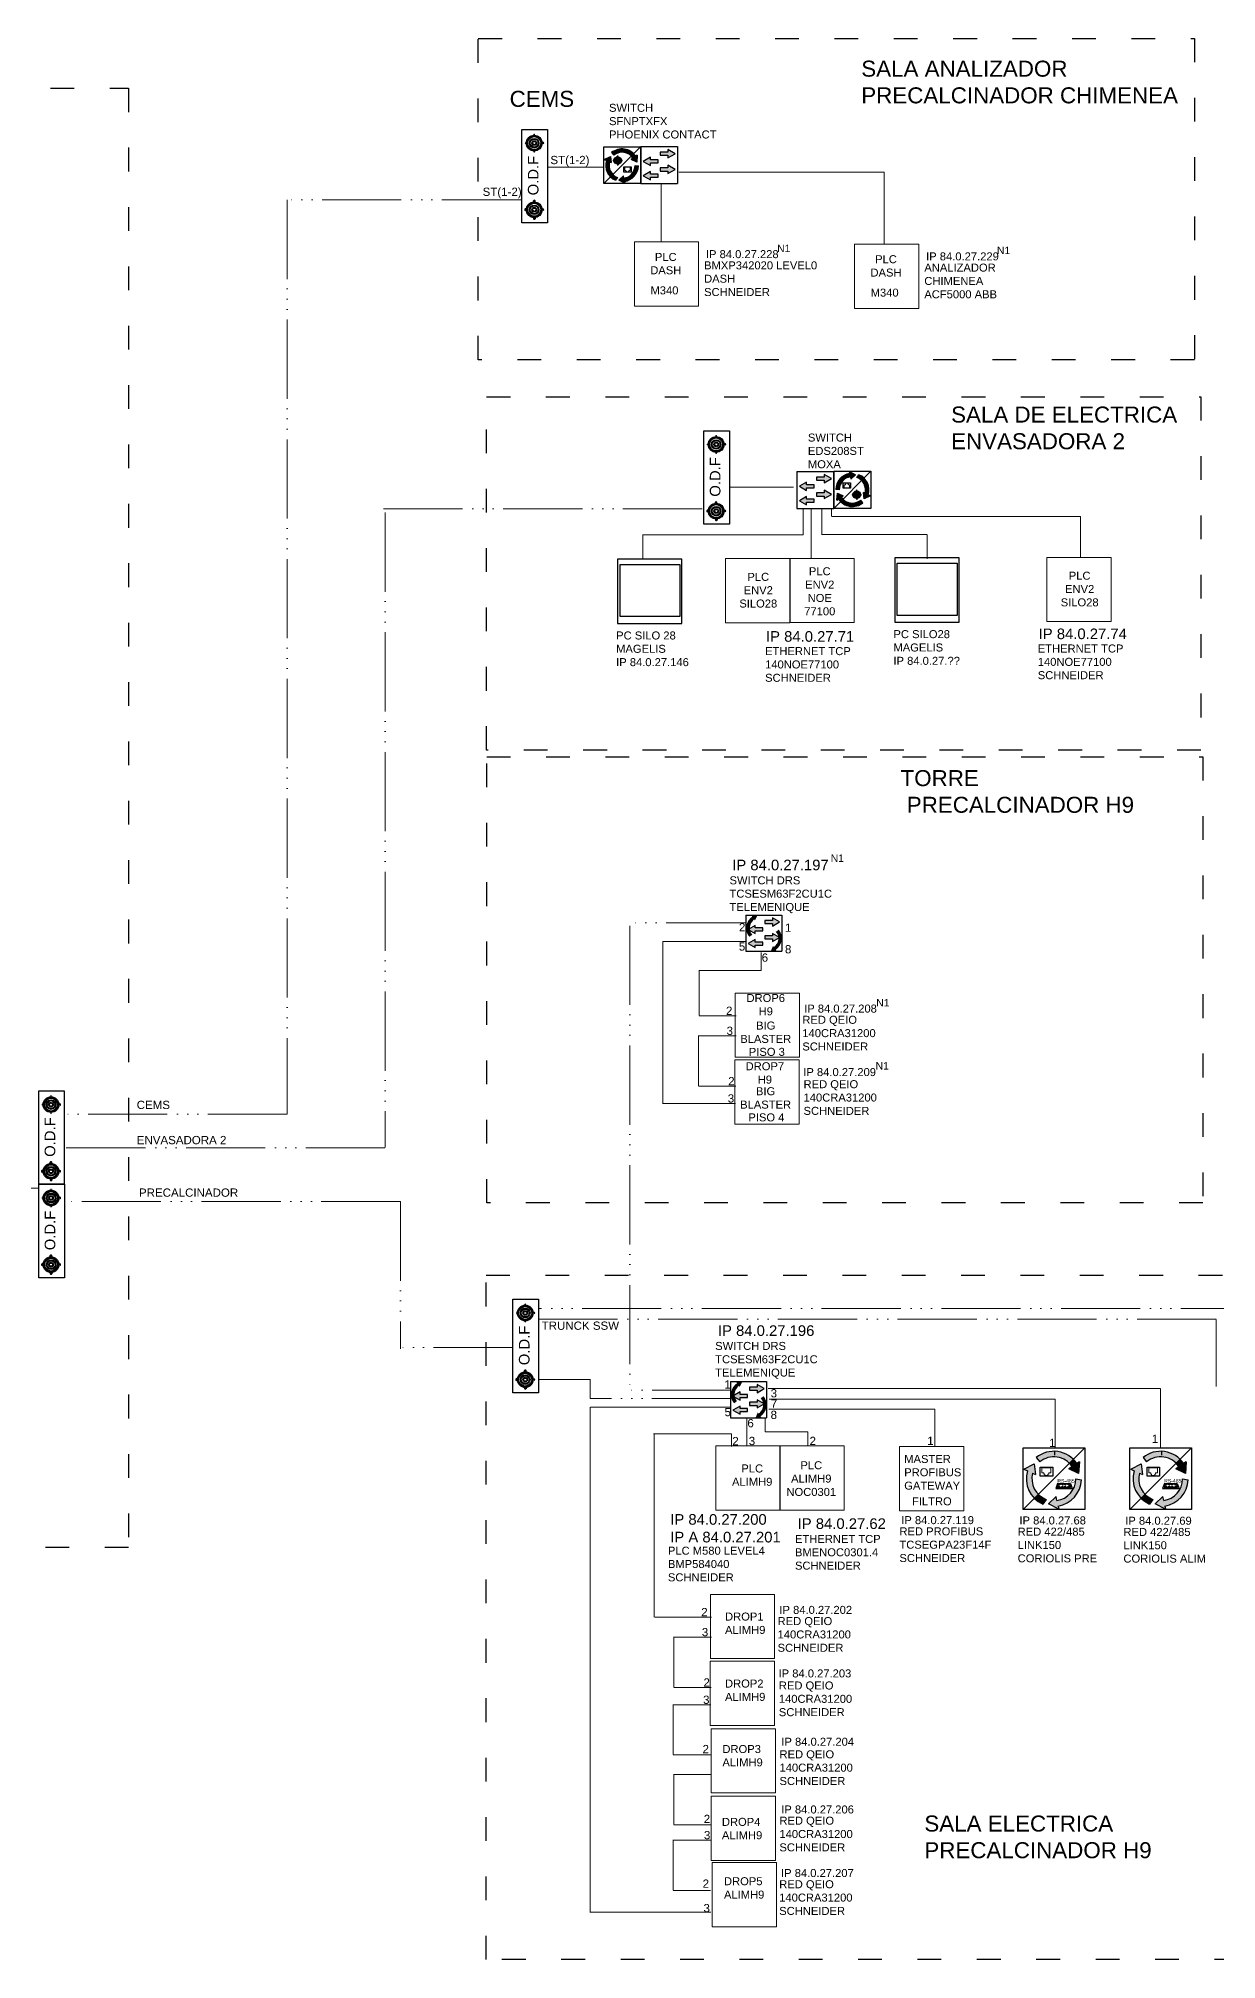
# Model space of a CAD drawing. Header units: millimetres. Extents: x 613 to 2691, y 4464 to 5516.
# Drawn here: x 1441 to 1798, y 4933 to 5516 of the extents above; entities that cross this region are included whole.
import ezdxf
from ezdxf.enums import TextEntityAlignment as Align

# ---------------------------------------------------------------- set-up
doc = ezdxf.new("R2010")
doc.units = ezdxf.units.MM
doc.linetypes.add('ACAD_ISO03W100', pattern=[30, 12, -18])
doc.linetypes.add('ACAD_ISO06W100', pattern=[36, 24, -3, 0, -3, 0, -3, 0, -3])
doc.layers.add('LETRAS', color=7, linetype='Continuous', lineweight=5)
doc.layers.add('RACK', color=7, linetype='Continuous', lineweight=30)
doc.layers.add('Línea F.O', color=7, linetype='ACAD_ISO06W100')
doc.layers.add('SEGMENTADA', color=7, linetype='ACAD_ISO03W100')
doc.styles.get("Standard").update_dxf_attribs({"font": 'arial.ttf'})

# ---------------------------------------------------------------- blocks, each defined once
blk = doc.blocks.new('Conversor ethernet-RS485')
h = blk.add_hatch(color=256)
h.dxf.hatch_style = 1
h.paths.add_polyline_path([(4.22, 4.23), (5.45, 5.46, 0.387732), (-6.13, 6), (-5, 4.67, -0.38711)])
h = blk.add_hatch(color=256)
h.dxf.hatch_style = 1
h.paths.add_polyline_path([(-7.25, 1.17), (-6.33, 0.77), (-6.75, 4.05), (-9.98, 2.36), (-8.86, 1.87, 0.276597), (-6.71, -6.7), (-5.47, -5.46, -0.268518)])
h = blk.add_hatch(color=256)
h.dxf.hatch_style = 1
h.paths.add_polyline_path([(7.36, 4.73), (6.53, 4.15, 0.049421), (5.45, 5.46), (4.22, 4.23, -0.050348), (5.09, 3.16), (4.08, 2.47), (7.09, 1.09)])
h = blk.add_hatch(color=256)
h.dxf.hatch_style = 1
h.paths.add_polyline_path([(-5.47, -5.46), (-6.71, -6.7, 0.093164), (-4.08, -8.49), (-3.03, -7.03, -0.106981)])
h = blk.add_hatch(color=256)
h.dxf.hatch_style = 1
h.paths.add_polyline_path([(0.33, -7.4), (0.07, -6.19), (-2.35, -8.45), (0.91, -10.09), (0.7, -9.11, 0.360133), (7.96, -0.89), (6.22, -0.66, -0.371354)])
for p, q in [((-10.26, 9.03), (9.02, 9.03)), ((-10.26, -10.25), (-10.26, 9.03)), ((9.02, 9.03), (-10.26, -10.25)), ((-0.39, 7.98), (-0.39, 6.82)), ((9.02, 9.03), (9.02, -10.25)), ((-9.98, 2.36), (-6.75, 4.05)), ((-9.98, 2.36), (-8.86, 1.87)), ((-7.25, 1.17), (-6.33, 0.77)), ((-6.75, 4.05), (-6.33, 0.77)), ((-6.13, 6), (-5, 4.67)), ((5.09, 3.16), (4.08, 2.47)), ((7.09, 1.09), (4.08, 2.47)), ((7.36, 4.73), (6.53, 4.15)), ((7.36, 4.73), (7.09, 1.09)), ((0.53, -2.03), (-0.06, -3.6)), ((-0.06, -3.6), (5.12, -3.6)), ((0.86, -2.19), (0.43, -3.34)), ((4.62, -3.34), (0.43, -3.34)), ((0.53, -2.03), (4.53, -2.03)), ((0.86, -2.19), (4.19, -2.19)), ((4.19, -2.19), (4.62, -3.34)), ((4.53, -2.03), (5.12, -3.6)), ((6.22, -0.66), (7.96, -0.89)), ((9.02, -10.25), (-10.26, -10.25)), ((-3.03, -7.03), (-4.08, -8.49)), ((-2.35, -8.45), (0.07, -6.19)), ((0.91, -10.09), (-2.35, -8.45)), ((0.33, -7.4), (0.07, -6.19)), ((0.7, -9.11), (0.91, -10.09))]:
    blk.add_line(p, q)
blk.add_lwpolyline([(-4.88, 3.01), (-0.99, 3.01), (-0.99, 0.26), (-4.88, 0.26)], close=True)
for centre in [(1.07, -3.05), (1.13, -2.39), (2.09, -2.39), (2.09, -3.05), (2.95, -2.39), (2.95, -3.05), (4, -2.39), (4, -3.05)]:
    blk.add_circle(centre, 0.153)
for radius, start, end in [(8.6, 33.6411, 129.72999), (6.86, 33.4186, 129.59548), (8.6, 163.19641, 246.33177), (6.86, 164.93063, 249.47743), (6.86, 278.06545, 359.55615), (8.6, 278.88801, 358.1104)]:
    blk.add_arc((-0.63, -0.61), radius, start, end)
at = {"layer": 'RACK', "lineweight": 20}
for p, q in [((-1.58, 2.83), (-4.35, 2.83)), ((-4.35, 2.83), (-4.35, 1.22)), ((-4.35, 1.22), (-3.72, 1.22)), ((-3.72, 1.22), (-3.72, 0.83)), ((-3.72, 0.83), (-3.47, 0.83)), ((-3.47, 0.83), (-3.47, 0.44)), ((-3.47, 0.44), (-2.46, 0.44)), ((-2.21, 0.83), (-2.46, 0.83)), ((-2.46, 0.83), (-2.46, 0.44)), ((-1.58, 1.22), (-2.21, 1.22)), ((-2.21, 1.22), (-2.21, 0.83)), ((-1.58, 2.83), (-1.58, 1.22))]:
    blk.add_line(p, q, dxfattribs=at)
at = {"insert": (0.46, -0.69), "char_height": 1.143, "attachment_point": 1}
blk.add_mtext_dynamic_manual_height_columns('RS-485', width=3.9545, gutter_width=5.71, heights=[0], dxfattribs=at)
blk = doc.blocks.new('Switch')
h = blk.add_hatch(color=256)
h.dxf.hatch_style = 1
h.paths.add_polyline_path([(0.0051, 0.009), (0.0051, 0.0074), (0.0004, 0.0074), (0.0004, 0.0055), (0.0051, 0.0055), (0.0051, 0.0039), (0.0095, 0.0065)])
h.paths.add_polyline_path([(0.0095, -0.0031), (0.0051, -0.0006), (0.0051, -0.0021), (0.0004, -0.0021), (0.0004, -0.0041), (0.0051, -0.0041), (0.0051, -0.0056)])
h.paths.add_polyline_path([(-0.0009, -0.006), (-0.0056, -0.006), (-0.0056, -0.0044), (-0.01, -0.007), (-0.0056, -0.0095), (-0.0056, -0.0079), (-0.0009, -0.0079)])
h.paths.add_polyline_path([(-0.0009, 0.0028), (-0.0056, 0.0028), (-0.0056, 0.0044), (-0.01, 0.0018), (-0.0056, -0.0007), (-0.0056, 0.0009), (-0.0009, 0.0009)])
for p, q in [((-0.0115, 0.0108), (0.011, 0.0108)), ((-0.0115, 0.0108), (-0.0115, -0.0117)), ((-0.0056, 0.0044), (-0.01, 0.0018)), ((-0.01, 0.0018), (-0.0056, -0.0007)), ((-0.0056, 0.0028), (-0.0056, 0.0044)), ((-0.0009, 0.0028), (-0.0056, 0.0028)), ((-0.0056, -0.0007), (-0.0056, 0.0009)), ((-0.0056, 0.0009), (-0.0009, 0.0009)), ((-0.0009, 0.0009), (-0.0009, 0.0028)), ((0.0051, 0.0074), (0.0004, 0.0074)), ((0.0004, 0.0074), (0.0004, 0.0055)), ((0.0004, 0.0055), (0.0051, 0.0055)), ((0.0095, 0.0065), (0.0051, 0.009)), ((0.0051, 0.009), (0.0051, 0.0074)), ((0.0051, 0.0039), (0.0095, 0.0065)), ((0.0051, 0.0055), (0.0051, 0.0039)), ((0.011, 0.0108), (0.011, -0.0005)), ((-0.0056, -0.0044), (-0.01, -0.007)), ((-0.01, -0.007), (-0.0056, -0.0095)), ((-0.0056, -0.006), (-0.0056, -0.0044)), ((-0.0009, -0.006), (-0.0056, -0.006)), ((-0.0056, -0.0095), (-0.0056, -0.0079)), ((-0.0056, -0.0079), (-0.0009, -0.0079)), ((-0.0009, -0.0079), (-0.0009, -0.006)), ((0.0051, -0.0021), (0.0004, -0.0021)), ((0.0004, -0.0021), (0.0004, -0.0041)), ((0.0004, -0.0041), (0.0051, -0.0041)), ((0.0095, -0.0031), (0.0051, -0.0006)), ((0.0051, -0.0006), (0.0051, -0.0021)), ((0.0051, -0.0056), (0.0095, -0.0031)), ((0.0051, -0.0041), (0.0051, -0.0056)), ((0.011, -0.0005), (0.011, -0.0117)), ((-0.0115, -0.0117), (0.011, -0.0117))]:
    blk.add_line(p, q)
blk = doc.blocks.new('Conversor Ethernet-FO')
h = blk.add_hatch(color=256)
h.dxf.hatch_style = 1
h.paths.add_polyline_path([(-0.00685, 0.00179), (-0.00594, 0.0014), (-0.00635, 0.00466), (-0.00956, 0.00298), (-0.00845, 0.00249, 0.276597), (-0.00631, -0.00601), (-0.00508, -0.00479, -0.268518)])
h = blk.add_hatch(color=256)
h.dxf.hatch_style = 1
h.paths.add_polyline_path([(0.00454, 0.00483), (0.00576, 0.00605, 0.387732), (-0.00573, 0.00659), (-0.00461, 0.00527, -0.38711)])
h = blk.add_hatch(color=256)
h.dxf.hatch_style = 1
h.paths.add_polyline_path([(-0.00478, 0.00268, 0.553301), (-0.00478, 0.00229), (-0.00448, 0.00229, -0.025083), (-0.00449, 0.00248, -0.025934), (-0.00448, 0.00268)])
h.paths.add_polyline_path([(-0.00034, 0.00268), (-0.00064, 0.00268, -0.026557), (-0.00063, 0.00248, -0.024461), (-0.00064, 0.00229), (-0.00034, 0.00229, 0.553301)])
h.paths.add_polyline_path([(-0.00276, 0.0044, -0.051051), (-0.00236, 0.0044), (-0.00236, 0.0047, 0.553301), (-0.00276, 0.0047)])
h.paths.add_polyline_path([(-0.00276, 0.00026, 0.553301), (-0.00236, 0.00026), (-0.00236, 0.00056, -0.051051), (-0.00276, 0.00056)])
h = blk.add_hatch(color=256)
h.dxf.hatch_style = 1
h.paths.add_polyline_path([(-0.00449, 0.00248, 1), (-0.00063, 0.00248, 1)])
h.paths.add_polyline_path([(-0.00097, 0.00248, -1), (-0.00415, 0.00248, -1)], flags=16)
h.paths.add_polyline_path([(-0.00139, 0.00248, -1), (-0.00373, 0.00248, -1)], flags=0)
h.paths.add_polyline_path([(-0.00158, 0.00248, -1), (-0.00354, 0.00248, -1)], flags=0)
h.paths.add_polyline_path([(-0.00198, 0.00248, -1), (-0.00314, 0.00248, -1)], flags=0)
h.paths.add_polyline_path([(-0.00216, 0.00248, -1), (-0.00296, 0.00248, -1)], flags=0)
h = blk.add_hatch(color=256)
h.dxf.hatch_style = 1
h.paths.add_polyline_path([(-0.00373, 0.00248, 1), (-0.00139, 0.00248, 1)])
h.paths.add_polyline_path([(-0.00158, 0.00248, -1), (-0.00354, 0.00248, -1)], flags=16)
h.paths.add_polyline_path([(-0.00198, 0.00248, -1), (-0.00314, 0.00248, -1)], flags=0)
h.paths.add_polyline_path([(-0.00216, 0.00248, -1), (-0.00296, 0.00248, -1)], flags=0)
h = blk.add_hatch(color=256)
h.dxf.hatch_style = 1
h.paths.add_polyline_path([(-0.00314, 0.00248, 1), (-0.00198, 0.00248, 1)])
h.paths.add_polyline_path([(-0.00216, 0.00248, -1), (-0.00296, 0.00248, -1)], flags=16)
h = blk.add_hatch(color=256)
h.dxf.hatch_style = 1
h.paths.add_polyline_path([(0.00765, 0.00532), (0.00683, 0.00475, 0.049421), (0.00576, 0.00605), (0.00454, 0.00483, -0.050348), (0.0054, 0.00377), (0.00439, 0.00308), (0.00738, 0.00171)])
h = blk.add_hatch(color=256)
h.dxf.hatch_style = 1
h.paths.add_polyline_path([(-0.00508, -0.00479), (-0.00631, -0.00601, 0.093164), (-0.0037, -0.00779), (-0.00266, -0.00635, -0.106981)])
h = blk.add_hatch(color=256)
h.dxf.hatch_style = 1
h.paths.add_polyline_path([(0.00068, -0.00671), (0.00042, -0.00552), (-0.00198, -0.00776), (0.00125, -0.00938), (0.00104, -0.00841, 0.360133), (0.00825, -0.00026), (0.00653, -0.00003, -0.371354)])
for p, q in [((-0.00984, 0.0096), (0.00931, 0.0096)), ((-0.00984, -0.00954), (-0.00984, 0.0096)), ((0.00931, 0.0096), (-0.00984, -0.00954)), ((-0.00956, 0.00298), (-0.00635, 0.00466)), ((-0.00956, 0.00298), (-0.00845, 0.00249)), ((-0.00685, 0.00179), (-0.00594, 0.0014)), ((-0.00635, 0.00466), (-0.00594, 0.0014)), ((-0.00573, 0.00659), (-0.00461, 0.00527)), ((-0.00448, 0.00268), (-0.00478, 0.00268)), ((-0.00448, 0.00229), (-0.00478, 0.00229)), ((-0.00276, 0.00441), (-0.00276, 0.0047)), ((-0.00236, 0.00441), (-0.00236, 0.0047)), ((-0.00236, 0.00056), (-0.00236, 0.00026)), ((-0.00064, 0.00268), (-0.00034, 0.00268)), ((-0.00064, 0.00229), (-0.00034, 0.00229)), ((0.0054, 0.00377), (0.00439, 0.00308)), ((0.00738, 0.00171), (0.00439, 0.00308)), ((0.00765, 0.00532), (0.00683, 0.00475)), ((0.00765, 0.00532), (0.00738, 0.00171)), ((0.00931, 0.0096), (0.00931, -0.00954)), ((0.00931, -0.00954), (-0.00984, -0.00954)), ((-0.00266, -0.00635), (-0.0037, -0.00779)), ((-0.00198, -0.00776), (0.00042, -0.00552)), ((0.00125, -0.00938), (-0.00198, -0.00776)), ((0.00068, -0.00671), (0.00042, -0.00552)), ((0.00104, -0.00841), (0.00125, -0.00938)), ((0.00653, -0.00003), (0.00825, -0.00026))]:
    blk.add_line(p, q)
blk.add_lwpolyline([(0.00061, -0.00086), (0.00446, -0.00086), (0.00446, -0.00359), (0.00061, -0.00359)], close=True)
for radius in [0.00193, 0.00159, 0.00117, 0.000976, 0.000584, 0.000396]:
    blk.add_circle((-0.00256, 0.00248), radius)
for centre, radius, start, end in [((-0.00028, 0.00002), 0.00853, 163.19641, 246.33177), ((-0.00028, 0.00002), 0.0068, 164.93063, 249.47743), ((-0.00028, 0.00002), 0.00853, 33.6411, 129.72999), ((-0.00466, 0.00248), 0.000232, 122.08839, 237.91161), ((-0.00028, 0.00002), 0.0068, 33.4186, 129.59548), ((-0.00256, 0.00458), 0.000232, 32.08839, 147.91161), ((-0.00256, 0.00038), 0.000232, 212.08839, 327.91161), ((-0.00046, 0.00249), 0.000232, 302.08839, 57.91161), ((-0.00028, 0.00002), 0.0068, 278.06545, 359.55615), ((-0.00028, 0.00002), 0.00853, 278.88801, 358.1104)]:
    blk.add_arc(centre, radius, start, end)
at = {"layer": 'RACK', "lineweight": 20}
for p, q in [((0.00387, -0.00104), (0.00113, -0.00104)), ((0.00113, -0.00104), (0.00113, -0.00264)), ((0.00113, -0.00264), (0.00175, -0.00264)), ((0.00175, -0.00264), (0.00175, -0.00302)), ((0.00175, -0.00302), (0.002, -0.00302)), ((0.002, -0.00302), (0.002, -0.00341)), ((0.002, -0.00341), (0.00301, -0.00341)), ((0.00325, -0.00302), (0.00301, -0.00302)), ((0.00301, -0.00302), (0.00301, -0.00341)), ((0.00387, -0.00264), (0.00325, -0.00264)), ((0.00325, -0.00264), (0.00325, -0.00302)), ((0.00387, -0.00104), (0.00387, -0.00264))]:
    blk.add_line(p, q, dxfattribs=at)
blk = doc.blocks.new('pc')
blk.add_lwpolyline([(7.77, 8.9), (-12.31, 8.9), (-12.31, -11.17), (7.77, -11.17)], close=True)
at = {"layer": 'Línea F.O'}
blk.add_lwpolyline([(-11.57, 7.31), (7.09, 7.31), (7.09, -9.03), (-11.57, -9.03)], close=True, dxfattribs=at)
blk = doc.blocks.new('O.D.F')
h = blk.add_hatch(color=256)
h.dxf.hatch_style = 1
h.paths.add_polyline_path([(-13.81, 0.17, 0.553301), (-13.81, -0.33), (-13.43, -0.33, -0.025083), (-13.45, -0.08, -0.025934), (-13.43, 0.17)])
h.paths.add_polyline_path([(-8.16, 0.18), (-8.54, 0.18, -0.026557), (-8.53, -0.08, -0.024461), (-8.54, -0.32), (-8.16, -0.32, 0.553301)])
h.paths.add_polyline_path([(-11.24, 2.36, -0.051051), (-10.74, 2.36), (-10.74, 2.74, 0.553301), (-11.24, 2.74)])
h.paths.add_polyline_path([(-11.23, -2.91, 0.553301), (-10.73, -2.91), (-10.73, -2.53, -0.051051), (-11.23, -2.53)])
h = blk.add_hatch(color=256)
h.dxf.hatch_style = 1
h.paths.add_polyline_path([(-13.45, -0.08, 1), (-8.53, -0.08, 1)])
h.paths.add_polyline_path([(-8.96, -0.08, 1), (-13.01, -0.08, 1)], flags=16)
h.paths.add_polyline_path([(-9.5, -0.08, -1), (-12.47, -0.08, -1)], flags=0)
h.paths.add_polyline_path([(-9.74, -0.08, -1), (-12.23, -0.08, -1)], flags=0)
h.paths.add_polyline_path([(-10.24, -0.08, -1), (-11.73, -0.08, -1)], flags=0)
h.paths.add_polyline_path([(-10.48, -0.08, -1), (-11.49, -0.08, -1)], flags=0)
h = blk.add_hatch(color=256)
h.dxf.hatch_style = 1
h.paths.add_polyline_path([(-12.47, -0.08, 1), (-9.5, -0.08, 1)])
h.paths.add_polyline_path([(-9.74, -0.08, -1), (-12.23, -0.08, -1)], flags=16)
h.paths.add_polyline_path([(-10.24, -0.08, -1), (-11.73, -0.08, -1)], flags=0)
h.paths.add_polyline_path([(-10.48, -0.08, -1), (-11.49, -0.08, -1)], flags=0)
h = blk.add_hatch(color=256)
h.dxf.hatch_style = 1
h.paths.add_polyline_path([(-11.73, -0.08, 1), (-10.24, -0.08, 1)])
h.paths.add_polyline_path([(-10.48, -0.08, -1), (-11.49, -0.08, -1)], flags=16)
h = blk.add_hatch(color=256)
h.dxf.hatch_style = 1
h.paths.add_polyline_path([(7.02, 0.17, 0.553301), (7.02, -0.33), (7.39, -0.33, -0.025083), (7.38, -0.08, -0.025934), (7.4, 0.17)])
h.paths.add_polyline_path([(12.67, 0.18), (12.29, 0.18, -0.026557), (12.3, -0.08, -0.024461), (12.29, -0.32), (12.67, -0.32, 0.553301)])
h.paths.add_polyline_path([(9.59, 2.36, -0.051051), (10.09, 2.36), (10.09, 2.74, 0.553301), (9.59, 2.74)])
h.paths.add_polyline_path([(9.59, -2.91, 0.553301), (10.1, -2.91), (10.1, -2.53, -0.051051), (9.59, -2.53)])
h = blk.add_hatch(color=256)
h.dxf.hatch_style = 1
h.paths.add_polyline_path([(7.38, -0.08, 1), (12.3, -0.08, 1)])
h.paths.add_polyline_path([(11.86, -0.08, 1), (7.82, -0.08, 1)], flags=16)
h.paths.add_polyline_path([(11.33, -0.08, -1), (8.36, -0.08, -1)], flags=0)
h.paths.add_polyline_path([(11.09, -0.08, -1), (8.6, -0.08, -1)], flags=0)
h.paths.add_polyline_path([(10.59, -0.08, -1), (9.1, -0.08, -1)], flags=0)
h.paths.add_polyline_path([(10.35, -0.08, -1), (9.34, -0.08, -1)], flags=0)
h = blk.add_hatch(color=256)
h.dxf.hatch_style = 1
h.paths.add_polyline_path([(8.36, -0.08, 1), (11.33, -0.08, 1)])
h.paths.add_polyline_path([(11.09, -0.08, -1), (8.6, -0.08, -1)], flags=16)
h.paths.add_polyline_path([(10.59, -0.08, -1), (9.1, -0.08, -1)], flags=0)
h.paths.add_polyline_path([(10.35, -0.08, -1), (9.34, -0.08, -1)], flags=0)
h = blk.add_hatch(color=256)
h.dxf.hatch_style = 1
h.paths.add_polyline_path([(9.1, -0.08, 1), (10.59, -0.08, 1)])
h.paths.add_polyline_path([(10.35, -0.08, -1), (9.34, -0.08, -1)], flags=16)
for p, q in [((-13.43, 0.17), (-13.81, 0.17)), ((-11.24, 2.37), (-11.24, 2.74)), ((-10.74, 2.37), (-10.74, 2.74)), ((-8.54, 0.18), (-8.16, 0.18)), ((-13.43, -0.33), (-13.81, -0.33)), ((-10.73, -2.53), (-10.73, -2.91)), ((-8.54, -0.32), (-8.16, -0.32)), ((10.1, -2.53), (10.1, -2.91))]:
    blk.add_line(p, q)
blk.add_lwpolyline([(-15.06, 3.77), (14.13, 3.77), (14.13, -4.24), (-15.06, -4.24)], close=True)
for centre, radius in [((-10.99, -0.08), 2.46), ((-10.99, -0.08), 2.02), ((-10.99, -0.08), 1.48), ((-10.99, -0.08), 1.24), ((-10.99, -0.08), 0.743), ((-10.99, -0.08), 0.504), ((9.84, -0.08), 2.46), ((9.84, -0.08), 2.02), ((9.84, -0.08), 1.48), ((9.84, -0.08), 1.24), ((9.84, -0.08), 0.743), ((9.84, -0.08), 0.504)]:
    blk.add_circle(centre, radius)
for centre, start, end in [((-13.65, -0.08), 122.08839, 237.91161), ((-10.99, 2.59), 32.08839, 147.91161), ((-8.32, -0.07), 302.08839, 57.91161), ((-10.98, -2.75), 212.08839, 327.91161), ((9.85, -2.75), 212.08839, 327.91161)]:
    blk.add_arc(centre, 0.296, start, end)
at = {"insert": (-6.48, 1.91), "char_height": 3.316, "attachment_point": 1}
blk.add_mtext_dynamic_manual_height_columns('O.D.F', width=5.7817, gutter_width=16.58, heights=[0], dxfattribs=at)
blk = doc.blocks.new('SwitchDRS')
h = blk.add_hatch(color=256)
h.dxf.hatch_style = 1
h.paths.add_polyline_path([(-0.0076, 0.0075), (-0.0088, 0.0087, 0.387732), (-0.0093, -0.0028), (-0.008, -0.0017, -0.38711)])
h = blk.add_hatch(color=256)
h.dxf.hatch_style = 1
h.paths.add_polyline_path([(0.0051, 0.009), (0.0051, 0.0074), (0.0004, 0.0074), (0.0004, 0.0055), (0.0051, 0.0055), (0.0051, 0.0039), (0.0095, 0.0065)])
h.paths.add_polyline_path([(0.0095, -0.0031), (0.0051, -0.0006), (0.0051, -0.0021), (0.0004, -0.0021), (0.0004, -0.0041), (0.0051, -0.0041), (0.0051, -0.0056)])
h.paths.add_polyline_path([(-0.0009, -0.006), (-0.0056, -0.006), (-0.0056, -0.0044), (-0.01, -0.007), (-0.0056, -0.0095), (-0.0056, -0.0079), (-0.0009, -0.0079)])
h.paths.add_polyline_path([(-0.0009, 0.0028), (-0.0056, 0.0028), (-0.0056, 0.0044), (-0.01, 0.0018), (-0.0056, -0.0007), (-0.0056, 0.0009), (-0.0009, 0.0009)])
h = blk.add_hatch(color=256)
h.dxf.hatch_style = 1
h.paths.add_polyline_path([(-0.008, 0.0106), (-0.0075, 0.0098, 0.049421), (-0.0088, 0.0087), (-0.0076, 0.0075, -0.050348), (-0.0065, 0.0084), (-0.0058, 0.0074), (-0.0044, 0.0103)])
h = blk.add_hatch(color=256)
h.dxf.hatch_style = 1
h.paths.add_polyline_path([(0.0073, -0.0085), (0.0085, -0.0097, 0.387732), (0.009, 0.0018), (0.0077, 0.0006, -0.38711)])
h = blk.add_hatch(color=256)
h.dxf.hatch_style = 1
h.paths.add_polyline_path([(0.0078, -0.0116), (0.0072, -0.0108, 0.049421), (0.0085, -0.0097), (0.0073, -0.0085, -0.050348), (0.0062, -0.0094), (0.0055, -0.0084), (0.0042, -0.0114)])
for p, q in [((-0.0115, 0.0108), (0.011, 0.0108)), ((-0.0115, 0.0108), (-0.0115, -0.0117)), ((-0.0056, 0.0044), (-0.01, 0.0018)), ((-0.01, 0.0018), (-0.0056, -0.0007)), ((-0.0056, 0.0028), (-0.0056, 0.0044)), ((-0.0009, 0.0028), (-0.0056, 0.0028)), ((-0.0056, -0.0007), (-0.0056, 0.0009)), ((-0.0056, 0.0009), (-0.0009, 0.0009)), ((-0.0009, 0.0009), (-0.0009, 0.0028)), ((0.0051, 0.0074), (0.0004, 0.0074)), ((0.0004, 0.0074), (0.0004, 0.0055)), ((0.0004, 0.0055), (0.0051, 0.0055)), ((0.0095, 0.0065), (0.0051, 0.009)), ((0.0051, 0.009), (0.0051, 0.0074)), ((0.0051, 0.0039), (0.0095, 0.0065)), ((0.0051, 0.0055), (0.0051, 0.0039)), ((0.011, 0.0108), (0.011, -0.0005)), ((-0.0115, -0.0117), (0.011, -0.0117)), ((-0.0056, -0.0044), (-0.01, -0.007)), ((-0.01, -0.007), (-0.0056, -0.0095)), ((-0.0056, -0.006), (-0.0056, -0.0044)), ((-0.0009, -0.006), (-0.0056, -0.006)), ((-0.0056, -0.0095), (-0.0056, -0.0079)), ((-0.0056, -0.0079), (-0.0009, -0.0079)), ((-0.0009, -0.0079), (-0.0009, -0.006)), ((0.0051, -0.0021), (0.0004, -0.0021)), ((0.0004, -0.0021), (0.0004, -0.0041)), ((0.0004, -0.0041), (0.0051, -0.0041)), ((0.0095, -0.0031), (0.0051, -0.0006)), ((0.0051, -0.0006), (0.0051, -0.0021)), ((0.0051, -0.0056), (0.0095, -0.0031)), ((0.0051, -0.0041), (0.0051, -0.0056)), ((0.011, -0.0005), (0.011, -0.0117))]:
    blk.add_line(p, q)
for centre, start, end in [((-0.0027, 0.0027), 123.4186, 219.5955), ((0.0025, -0.0037), 303.4186, 39.5955)]:
    blk.add_arc(centre, 0.0068, start, end)

msp = doc.modelspace()

# ---------------------------------------------------------------- linework, layer by layer
at = {"color": 3, "lineweight": 0}
for p, q in [((1697.1, 5475.2), (1634.83, 5475.2)), ((1697.1, 5453.28), (1697.1, 5475.2)), ((1629.44, 5454.16), (1629.44, 5471.71)), ((1672.58, 5365.22), (1672.58, 5373.16)), ((1674.95, 5358.12), (1674.95, 5373.13)), ((1678.15, 5365.3), (1678.15, 5373.15)), ((1681.09, 5370.8), (1681.09, 5373.22)), ((1756.64, 5370.81), (1681.36, 5370.81)), ((1756.57, 5358.32), (1756.57, 5370.81)), ((1672.55, 5365.22), (1623.86, 5365.22)), ((1623.94, 5358.15), (1623.94, 5365.23)), ((1710.15, 5365.31), (1678.2, 5365.31)), ((1710.13, 5357.98), (1710.13, 5365.3)), ((1655.09, 5241.95), (1630.01, 5241.95)), ((1630.01, 5192.76), (1630.01, 5241.95)), ((1659.76, 5233.18), (1659.76, 5238.67)), ((1641, 5219.51), (1641, 5233.26)), ((1659.83, 5233.18), (1641.05, 5233.18)), ((1652.23, 5219.42), (1641.05, 5219.42)), ((1652.23, 5213.37), (1640.73, 5213.37)), ((1640.8, 5198.24), (1640.8, 5213.37)), ((1652.16, 5198.17), (1640.8, 5198.17)), ((1652.05, 5192.91), (1629.87, 5192.91)), ((1780.85, 5106.44), (1661.97, 5106.44)), ((1748.93, 5103.28), (1662.25, 5103.28)), ((1748.93, 5088.51), (1748.93, 5103.28)), ((1780.87, 5088.45), (1780.87, 5106.43)), ((1607.99, 4947.64), (1607.99, 5100.81)), ((1650.75, 5100.81), (1608.08, 5100.81)), ((1655.42, 5089.09), (1655.42, 5097.53)), ((1660.98, 5093.39), (1660.98, 5097.39)), ((1712.45, 5100.25), (1662.12, 5100.25)), ((1712.45, 5088.89), (1712.45, 5100.19)), ((1650.79, 5092.77), (1627.14, 5092.77)), ((1627.33, 5037.14), (1627.33, 5092.65)), ((1650.78, 5088.91), (1650.78, 5092.77)), ((1673.95, 5093.39), (1660.98, 5093.39)), ((1673.96, 5089.16), (1673.96, 5093.39)), ((1644.73, 5037.14), (1627.52, 5037.14)), ((1644.74, 5031.1), (1633.23, 5031.1)), ((1633.3, 5015.96), (1633.3, 5031.1)), ((1644.67, 5015.89), (1633.3, 5015.89)), ((1644.55, 5010.63), (1633.05, 5010.63)), ((1633.12, 4995.5), (1633.12, 5010.63)), ((1644.48, 4995.43), (1633.12, 4995.43)), ((1644.74, 4989.43), (1633.23, 4989.43)), ((1633.3, 4974.3), (1633.3, 4989.43)), ((1644.67, 4974.23), (1633.3, 4974.23)), ((1644.55, 4969.52), (1633.05, 4969.52)), ((1633.12, 4954.39), (1633.12, 4969.52)), ((1644.48, 4954.32), (1633.12, 4954.32)), ((1644.52, 4947.72), (1608.07, 4947.72))]:
    msp.add_line(p, q, dxfattribs=at)
at = {"lineweight": 0}
for points in [[(1621.35, 5454.06), (1640.83, 5454.06), (1640.83, 5434.59), (1621.35, 5434.59)], [(1688.11, 5453.38), (1707.6, 5453.38), (1707.6, 5433.91), (1688.11, 5433.91)], [(1648.98, 5358.08), (1668.47, 5358.08), (1668.47, 5338.61), (1648.98, 5338.61)], [(1668.56, 5358.12), (1688.04, 5358.12), (1688.04, 5338.65), (1668.56, 5338.65)], [(1746.41, 5358.42), (1765.89, 5358.42), (1765.89, 5338.95), (1746.41, 5338.95)], [(1651.9, 5226.34), (1671.38, 5226.34), (1671.38, 5206.87), (1651.9, 5206.87)], [(1651.85, 5206.07), (1671.34, 5206.07), (1671.34, 5186.6), (1651.85, 5186.6)], [(1646.01, 5089.07), (1665.5, 5089.07), (1665.5, 5069.6), (1646.01, 5069.6)], [(1665.52, 5089.07), (1685, 5089.07), (1685, 5069.6), (1665.52, 5069.6)], [(1701.78, 5088.87), (1721.26, 5088.87), (1721.26, 5069.4), (1701.78, 5069.4)], [(1644.4, 5044.06), (1663.89, 5044.06), (1663.89, 5024.59), (1644.4, 5024.59)], [(1644.36, 5023.79), (1663.84, 5023.79), (1663.84, 5004.32), (1644.36, 5004.32)], [(1644.67, 5003.35), (1664.16, 5003.35), (1664.16, 4983.88), (1644.67, 4983.88)], [(1644.67, 4982.92), (1664.16, 4982.92), (1664.16, 4963.45), (1644.67, 4963.45)], [(1644.99, 4962.79), (1664.47, 4962.79), (1664.47, 4943.32), (1644.99, 4943.32)]]:
    msp.add_lwpolyline(points, close=True, dxfattribs=at)
at = {"layer": 'Línea F.O', "color": 1, "lineweight": 0}
for p, q in [((1612.05, 5476.73), (1595.15, 5476.73)), ((1586.99, 5466.8), (1516.12, 5466.8)), ((1516.12, 5466.79), (1516.12, 5189.6)), ((1669.6, 5379.71), (1650.54, 5379.71)), ((1641.9, 5373.09), (1545.13, 5373.09)), ((1545.81, 5372.01), (1545.81, 5179.49)), ((1654.98, 5247.66), (1619.99, 5247.66)), ((1619.99, 5246.75), (1619.99, 5105.96)), ((1516.07, 5189.66), (1448.95, 5189.66)), ((1545.75, 5179.47), (1448.52, 5179.47)), ((1440.89, 5167.21), (1340.85, 5167.21)), ((1550.44, 5163.17), (1449.47, 5163.17)), ((1550.44, 5163.13), (1550.44, 5118.55)), ((1811.03, 5130.78), (1592.35, 5130.78)), ((1797.78, 5127.55), (1592.35, 5127.55)), ((1797.77, 5127.42), (1797.77, 5107.09)), ((1584.47, 5118.87), (1550.42, 5118.87)), ((1607.95, 5109.25), (1592.43, 5109.25)), ((1607.91, 5109.3), (1607.91, 5103.44)), ((1650.7, 5103.46), (1607.93, 5103.46)), ((1650.73, 5105.98), (1619.93, 5105.98))]:
    msp.add_line(p, q, dxfattribs=at)
at = {"layer": 'SEGMENTADA', "ltscale": 0.6}
for points in [[(1574.04, 5515.73), (1791.13, 5515.73), (1791.13, 5418.33), (1574.04, 5418.33)], [(922.37, 5500.62), (1468.05, 5500.62), (1468.05, 5058.29), (922.37, 5058.29)], [(1576.56, 5407.12), (1793.07, 5407.12), (1793.07, 5300.01), (1576.56, 5300.01)], [(1576.62, 5297.98), (1793.7, 5297.98), (1793.7, 5162.74), (1576.62, 5162.74)], [(1576.42, 5140.82), (2074.41, 5140.82), (2074.41, 4933.37), (1576.42, 4933.37)]]:
    msp.add_lwpolyline(points, close=True, dxfattribs=at)

# ---------------------------------------------------------------- block references
at = {"lineweight": 0}
for name, p, xscale, yscale, zscale, rotation in [('O.D.F', (1590.93, 5474.45), 0.9701928948945391, 0.9701928948945391, 0.9701928948945391, 90), ('O.D.F', (1646.09, 5383.1), 0.9701928948945391, 0.9701928948945391, 0.9701928948945391, 90), ('Conversor Ethernet-FO', (1687.27, 5378.88), 589.6483023455023, 589.6483023455023, 589.6483023455023, 180), ('O.D.F', (1444.43, 5182.99), 0.9701928948945391, 0.9701928948945391, 0.9701928948945391, 90), ('O.D.F', (1444.44, 5154.68), 0.9701928948945391, 0.9701928948945391, 0.9701928948945391, 90), ('O.D.F', (1588.21, 5119.83), 0.9701928948945391, 0.9701928948945391, 0.9701928948945391, 90)]:
    msp.add_blockref(name, p, dxfattribs=dict(at, xscale=xscale, yscale=yscale, zscale=zscale, rotation=rotation))
for name, p, xscale, yscale, zscale in [('Conversor Ethernet-FO', (1617.79, 5477.27), 582.12, 582.12, 582.12), ('SwitchDRS', (1660.73, 5244.74), 486, 486, 486), ('SwitchDRS', (1656.11, 5103.31), 486, 486, 486)]:
    msp.add_blockref(name, p, dxfattribs=dict(xscale=xscale, yscale=yscale, zscale=zscale))
for name, p, xscale, yscale, zscale in [('Switch', (1629, 5477.56), 497.5348178946355, 497.5348178946355, 497.5348178946355), ('Switch', (1676.35, 5379.06), 497.5348178946355, 497.5348178946355, 497.5348178946355), ('Conversor ethernet-RS485', (1749.14, 5079.7), 0.9701928948945391, 0.9701928948945391, 0.9701928948945391), ('Conversor ethernet-RS485', (1781.51, 5079.7), 0.9701928948945391, 0.9701928948945391, 0.9701928948945391)]:
    msp.add_blockref(name, p, dxfattribs=dict(at, xscale=xscale, yscale=yscale, zscale=zscale))
at = {"layer": 'Línea F.O', "lineweight": 0, "xscale": 0.9701928948945391, "yscale": 0.9701928948945391, "zscale": 0.9701928948945391}
for p in [(1628.23, 5349.21), (1712.3, 5349.61)]:
    msp.add_blockref('pc', p, dxfattribs=at)

# ---------------------------------------------------------------- texts
at = {"lineweight": 0, "attachment_point": 1}
for s, width, heights, insert, char_height in [('SALA ANALIZADOR \\PPRECALCINADOR CHIMENEA', 97.0797, [0], (1690.15, 5508.99), 4.851), ('CEMS', 97.0797, [0], (1583.54, 5499.84), 4.851), ('SWITCH \\PSFNPTXFX\\PPHOENIX CONTACT', 49.51, [14.73], (1613.68, 5495.91), 2.4255), ('BMXP342020 LEVEL0\\PDASH\\PSCHNEIDER', 49.51, [0], (1642.5, 5448.15), 2.4255), ('ANALIZADOR \\PCHIMENEA\\PACF5000 ABB', 49.51, [0], (1709.26, 5447.47), 2.4255), ('SALA DE ELECTRICA\\PENVASADORA 2', 97.0797, [0], (1717.38, 5404.14), 4.851), ('SWITCH \\PEDS208ST\\PMOXA', 49.51, [14.73], (1673.97, 5395.95), 2.425), ('ETHERNET TCP\\P140NOE77100\\PSCHNEIDER', 49.51, [0], (1660.99, 5331.22), 2.4255), ('ETHERNET TCP\\P140NOE77100\\PSCHNEIDER', 49.51, [0], (1743.65, 5332.01), 2.4255), ('TORRE\\P PRECALCINADOR H9', 97.0797, [0], (1702.06, 5293.93), 4.851), ('SWITCH DRS\\PTCSESM63F2CU1C\\PTELEMENIQUE', 49.51, [0], (1650.21, 5261.74), 2.4255), ('RED QEIO\\P140CRA31200\\PSCHNEIDER', 49.51, [0], (1672.28, 5219.46), 2.4255), ('RED QEIO\\P140CRA31200\\PSCHNEIDER', 49.51, [0], (1672.65, 5199.94), 2.4255), ('SWITCH DRS\\PTCSESM63F2CU1C\\PTELEMENIQUE', 49.51, [0], (1645.87, 5120.6), 2.4255), ('ETHERNET TCP\\PBMENOC0301.4\\PSCHNEIDER', 49.51, [0], (1670.05, 5062.09), 2.4255), ('RED PROFIBUS\\PTCSEGPA23F14F\\PSCHNEIDER', 49.51, [0], (1701.72, 5064.39), 2.4255), ('RED 422/485\\PLINK150 \\PCORIOLIS PRE', 49.51, [0], (1737.55, 5064.3), 2.4255), ('RED 422/485\\PLINK150 \\PCORIOLIS ALIM', 49.51, [0], (1769.62, 5064.22), 2.4255), ('PLC M580 LEVEL4\\PBMP584040\\PSCHNEIDER', 49.51, [0], (1631.53, 5058.54), 2.4255), ('RED QEIO\\P140CRA31200\\PSCHNEIDER', 49.51, [0], (1664.78, 5037.19), 2.4255), ('RED QEIO\\P140CRA31200\\PSCHNEIDER', 49.51, [0], (1665.16, 5017.67), 2.4255), ('RED QEIO\\P140CRA31200\\PSCHNEIDER', 49.51, [0], (1665.36, 4996.81), 2.4255), ('RED QEIO\\P140CRA31200\\PSCHNEIDER', 49.51, [0], (1665.33, 4976.69), 2.4255), ('SALA ELECTRICA PRECALCINADOR H9', 97.0797, [0], (1709.27, 4977.04), 4.851), ('RED QEIO\\P140CRA31200\\PSCHNEIDER', 49.51, [0], (1665.27, 4957.42), 2.4255)]:
    msp.add_mtext_dynamic_manual_height_columns(s, width=width, gutter_width=12.13, heights=heights, dxfattribs=dict(at, insert=insert, char_height=char_height))
at = {"layer": 'LETRAS', "lineweight": 0}
for p in [(1666.65, 5452.1), (1733.29, 5451.47), (1682.9, 5267.24), (1696.69, 5223.42), (1696.5, 5204.3)]:
    msp.add_text('N1', height=2.242, dxfattribs=at).set_placement(p, align=Align.MIDDLE)
at = {"layer": 'Línea F.O', "char_height": 2.5, "attachment_point": 1}
for s, width, insert in [('ST(1-2)', 0.5837, (1595.91, 5480.12)), ('ST(1-2)', 0.5837, (1575.36, 5470.49)), ('2', 0.5837, (1653.06, 5247.55)), ('1', 0.5837, (1667.01, 5247.43)), ('5', 0.5837, (1653.04, 5241.72)), ('6', 0.5837, (1659.96, 5238.36)), ('8', 0.5837, (1667.01, 5240.88)), ('2', 0.5837, (1649.13, 5222.24)), ('3', 0.5837, (1649.32, 5216.16)), ('2', 0.5837, (1649.8, 5200.9)), ('3', 0.5837, (1649.67, 5195.66)), ('CEMS', 23.6246, (1470.49, 5193.7)), ('ENVASADORA 2', 28.3245, (1470.51, 5183.04)), ('PRECALCINADOR', 23.6246, (1471.18, 5167.11)), ('TRUNCK SSW', 23.6246, (1593.25, 5126.78)), ('1', 0.5837, (1648.63, 5108.94)), ('3', 0.5837, (1662.67, 5106.29)), ('7', 2.5, (1662.72, 5103.15)), ('5', 0.5837, (1648.7, 5100.58)), ('6', 0.5837, (1655.62, 5097.23)), ('8', 0.5837, (1662.66, 5099.74)), ('2', 0.5837, (1651.05, 5091.78)), ('3', 0.5837, (1656.04, 5091.83)), ('2', 0.5837, (1674.47, 5091.84)), ('1', 0.5837, (1710.15, 5091.87)), ('1', 0.5837, (1747.11, 5091.26)), ('1', 0.5837, (1778.2, 5092.47)), ('2', 0.5837, (1641.63, 5039.96)), ('3', 0.5837, (1641.82, 5033.88)), ('2', 0.5837, (1642.31, 5018.62)), ('3', 0.5837, (1642.18, 5013.38)), ('2', 0.5837, (1642.03, 4998.44)), ('2', 0.5837, (1642.4, 4977.27)), ('3', 0.5837, (1642.45, 4972.35)), ('2', 0.5837, (1642.05, 4957.65)), ('3', 0.5837, (1642.32, 4950.23))]:
    msp.add_mtext_dynamic_manual_height_columns(s, width=width, gutter_width=12.5, heights=[0], dxfattribs=dict(at, insert=insert))
at = {"layer": 'SEGMENTADA', "lineweight": 0, "attachment_point": 1}
for s, insert, char_height, width in [('IP 84.0.27.228', (1643.05, 5451.55), 2.4255, 37.9089), ('IP 84.0.27.229', (1709.81, 5450.87), 2.4255, 37.9089), ('PC SILO 28\\PMAGELIS\\PIP 84.0.27.146', (1615.83, 5335.96), 2.4255, 48.8319), ('IP 84.0.27.71', (1661.27, 5336.06), 3.2173, 37.9089), ('PC SILO28\\PMAGELIS\\PIP 84.0.27.??', (1699.9, 5336.36), 2.4255, 48.8319), ('IP 84.0.27.74', (1743.93, 5336.85), 3.2173, 37.9089), ('IP 84.0.27.197', (1651.03, 5266.78), 3.2173, 37.9089), ('IP 84.0.27.208', (1672.83, 5222.86), 2.4255, 37.9089), ('IP 84.0.27.209', (1672.57, 5203.61), 2.4255, 37.9089), ('IP 84.0.27.196', (1646.69, 5125.64), 3.2173, 37.9089), ('IP 84.0.27.200\\PIP A 84.0.27.201', (1632.24, 5068.41), 3.2173, 37.9089), ('IP 84.0.27.62', (1670.87, 5067.13), 3.2173, 37.9089), ('IP 84.0.27.119', (1702.27, 5067.79), 2.4255, 37.9089), ('IP 84.0.27.68', (1738.1, 5067.7), 2.4255, 37.9089), ('IP 84.0.27.69', (1770.17, 5067.62), 2.4255, 37.9089), ('IP 84.0.27.202', (1665.33, 5040.59), 2.4255, 37.9089), ('IP 84.0.27.203', (1665.08, 5021.33), 2.4255, 37.9089), ('IP 84.0.27.204', (1665.92, 5000.62), 2.4255, 37.9089), ('IP 84.0.27.206', (1665.88, 4980.09), 2.4255, 37.9089), ('IP 84.0.27.207', (1665.83, 4960.82), 2.4255, 37.9089)]:
    msp.add_mtext(s, dxfattribs=dict(at, insert=insert, char_height=char_height, width=width))
for s, width, heights, insert, char_height in [('\\pxqc;PLC\\PDASH\\P\\pq*; ', 12.7035, [12.51], (1624.53, 5450.7), 2.425), ('\\pxqc;PLC\\PDASH\\P\\pq*; ', 12.7035, [12.51], (1691.29, 5450.01), 2.425), ('M340', 12.7035, [10.85], (1626.24, 5440.57), 2.425), ('M340', 12.7035, [10.85], (1693, 5439.89), 2.425), ('\\pxqc;PLC ENV2 SILO28', 1.9683, [0], (1657.94, 5353.73), 2.4255), ('\\pxqc;PLC ENV2  NOE 77100', 1.9683, [0], (1676.58, 5355.42), 2.4255), ('\\pxqc;PLC ENV2 SILO28', 1.9683, [0], (1755.37, 5354.08), 2.4255), ('\\pxqc;DROP6 H9', 12.7035, [10.85], (1654.84, 5226.07), 2.4255), ('\\pxqc;BIG BLASTER', 12.23, [10.85], (1655.07, 5217.71), 2.4255), ('\\pxqc;PISO 3', 12.7035, [10.85], (1655.16, 5209.74), 2.4255), ('\\pxqc;DROP7 H9', 12.7035, [10.85], (1654.57, 5205.38), 2.4255), ('\\pxqc;BIG BLASTER', 12.23, [10.85], (1655.03, 5197.8), 2.4255), ('\\pxqc;PISO 4', 12.7035, [10.85], (1655.03, 5189.88), 2.4255), ('\\pxqc;PLC ALIMH9  NOC0301', 1.9683, [0], (1674.01, 5084.43), 2.4255), ('MASTER\\PPROFIBUS\\PGATEWAY ', 12.7035, [12.51], (1703.17, 5086.34), 2.425), ('\\pxqc;PLC ALIMH9', 1.9683, [0], (1656.1, 5083.46), 2.4255), ('FILTRO', 12.7035, [10.85], (1705.52, 5073.49), 2.425), ('DROP1 ALIMH9', 12.7035, [10.85], (1648.85, 5038.56), 2.4255), ('DROP2 ALIMH9', 12.7035, [10.85], (1648.84, 5018.26), 2.4255), ('DROP3 ALIMH9', 12.7035, [10.85], (1648.05, 4998.41), 2.4255), ('DROP4 ALIMH9', 12.7035, [10.85], (1647.9, 4976.33), 2.4255), ('DROP5 ALIMH9', 12.7035, [10.85], (1648.53, 4958.33), 2.4255)]:
    msp.add_mtext_dynamic_manual_height_columns(s, width=width, gutter_width=12.13, heights=heights, dxfattribs=dict(at, insert=insert, char_height=char_height))

doc.saveas('drawing.dxf')
